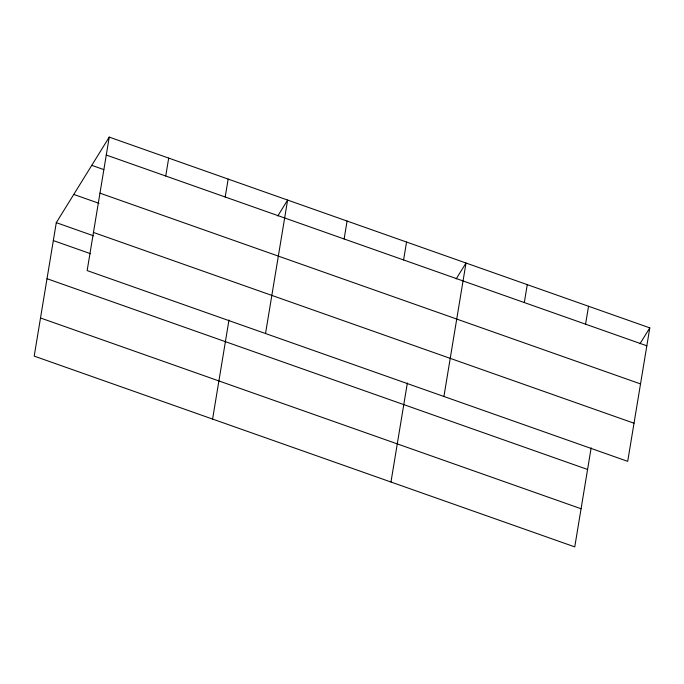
<?xml version="1.0" encoding="UTF-8"?>
<svg xmlns="http://www.w3.org/2000/svg" width="684" height="684" viewBox="0 0 684 684"><rect width="100%" height="100%" fill="white"/><g stroke="black" fill="none" stroke-linecap="round" stroke-linejoin="round"><path stroke-width="1.03" d="M109.243 137.116L87.15 270.573L627.707 461.341L649.8 327.884L109.243 137.116L56.293 222.659L34.2 356.116L574.757 546.884L591.156 447.832M165.733 176.01L168.7 158.098M225.198 197.001L228.165 179.088M212.587 419.07L228.986 320.009M265.529 333.527L287.622 200.07L277.798 215.947M344.12 238.964L347.087 221.052M403.586 259.954L406.553 242.042M390.966 482.023L407.365 382.963M443.916 396.481L466.009 263.024L456.185 278.901M524.312 302.559L527.27 284.647M585.572 324.173L588.539 306.261M639.967 343.761L649.8 327.884M106.276 155.029L646.833 345.796M91.767 165.34L103.865 169.615M99.967 193.162L640.523 383.929M73.769 194.427L98.966 203.319M93.46 232.449L634.017 423.216M56.293 222.659L93.58 235.818M53.326 240.571L90.621 253.73M47.016 278.704L587.573 469.472M40.51 317.983L581.075 508.751"/></g></svg>
